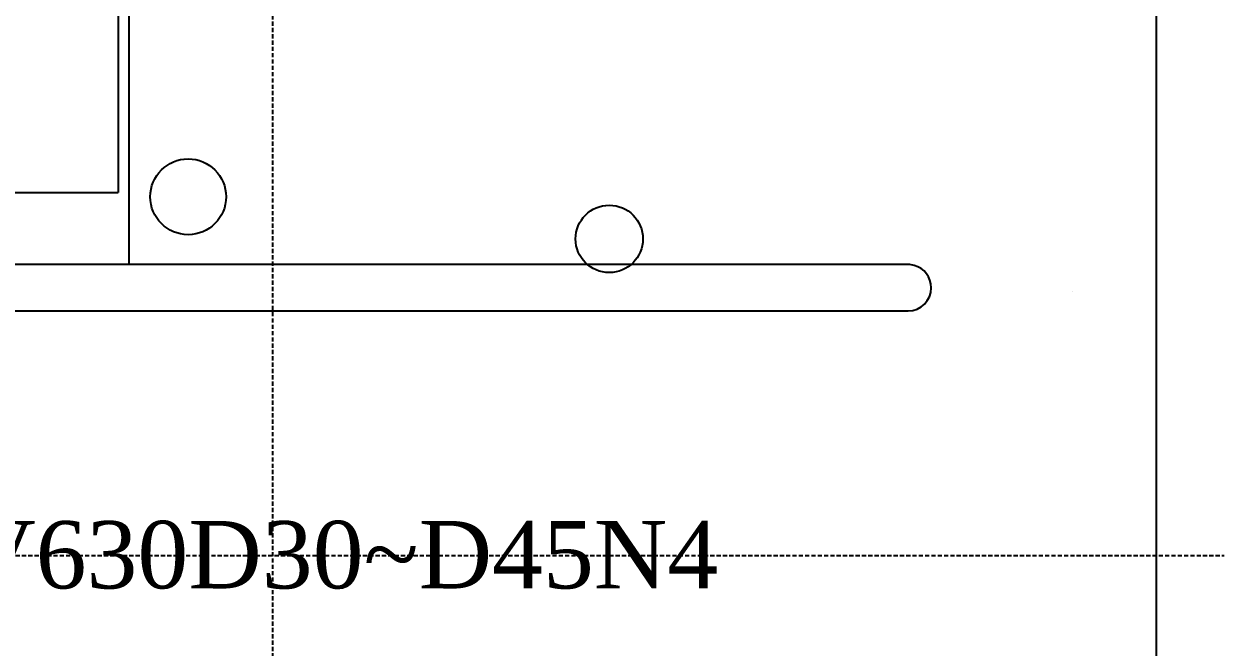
# Model space of a CAD drawing. Extents: x 0 to 226, y 0 to 690.
# Drawn here: x 83.5 to 226, y 333.7 to 407.8 of the extents above; entities that cross this region are included whole.
import ezdxf

# ---------------------------------------------------------------- set-up
doc = ezdxf.new("R2010")
doc.units = 0
doc.linetypes.add('DASHED', pattern=[0.75, 0.5, -0.25])
doc.layers.add('-15N-THT. THIẾT BỊ ĐÓNG MỞ', color=40, linetype='CONTINUOUS')
doc.styles.add('- 04.0', font='times.ttf', dxfattribs={"height": 4})

# ---------------------------------------------------------------- blocks, each defined once
blk = doc.blocks.new('06 - N - SC VSD ATV630D30~D45N4')
at = {"layer": '-15N-THT. THIẾT BỊ ĐÓNG MỞ', "color": 6, "linetype": 'DASHED'}
for p, q in [((0, 344.65), (0, -344.65)), ((-113, 0), (113, 0))]:
    blk.add_line(p, q, dxfattribs=at)
at = {"layer": '-15N-THT. THIẾT BỊ ĐÓNG MỞ'}
for p, q in [((104.99, -248.35), (104.99, 302.47)), ((-17, 34.53), (-17, 159.59)), ((-18.33, 122.09), (-18.33, 43.09)), ((-67, 43.09), (-18.33, 43.09)), ((-18.33, 43.09), (-18.33, 43.09)), ((-14.5, 42.59), (-14.5, 42.59)), ((-5.5, 42.59), (-5.5, 42.59)), ((36, 37.59), (36, 37.59)), ((44, 37.59), (44, 37.59)), ((75.49, 34.53), (-75.5, 34.53)), ((75.49, 34.53), (75.49, 34.53)), ((76.21, 34.44), (76.21, 34.44)), ((78.23, 31.79), (78.23, 31.79)), ((94.99, 31.39), (94.99, 31.39)), ((-75.5, 29.05), (75.49, 29.05)), ((75.49, 29.05), (75.49, 29.05))]:
    blk.add_line(p, q, dxfattribs=at)
for centre, radius in [((-10, 42.59), 4.5), ((40, 37.59), 4)]:
    blk.add_circle(centre, radius, dxfattribs=at)
for radius, start, end in [(2.75, 74.8061, 89.9958), (2.74, 0.0001, 74.8022), (2.74, 270.0001, 359.9999)]:
    blk.add_arc((75.49, 31.79), radius, start, end, dxfattribs=at)
at = {"layer": '-15N-THT. THIẾT BỊ ĐÓNG MỞ', "color": 3, "insert": (0, 0), "char_height": 8, "width": 47.4864, "attachment_point": 5, "style": '- 04.0'}
blk.add_mtext('ATV630D30~D45N4', dxfattribs=at)

msp = doc.modelspace()

# ---------------------------------------------------------------- block references
msp.add_blockref('06 - N - SC VSD ATV630D30~D45N4', (113.01, 344.65))

doc.saveas('drawing.dxf')
